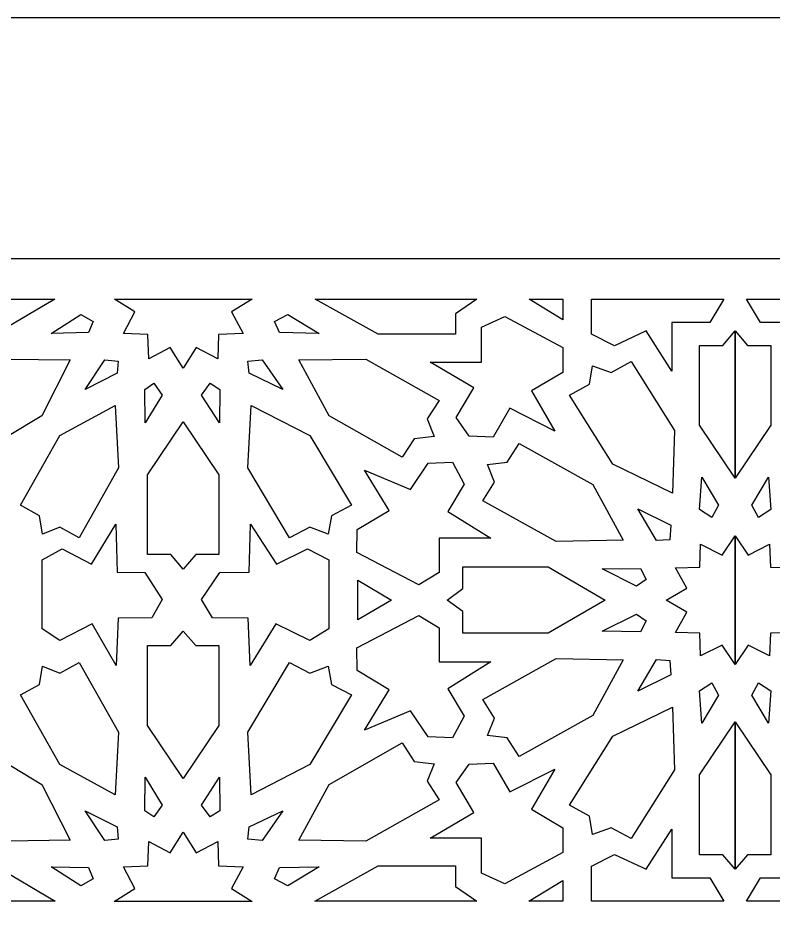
# Model space of a CAD drawing. Extents: x -275 to 275, y -935 to 935.
# Drawn here: x -157.7 to -63.8, y 823.1 to 935 of the extents above; entities that cross this region are included whole.
import ezdxf

# ---------------------------------------------------------------- set-up
doc = ezdxf.new("R2010")
doc.units = 0
doc.layers.add('LAYER_1', color=18, linetype='CONTINUOUS')
doc.layers.add('LAYER_2', color=4, linetype='CONTINUOUS')

msp = doc.modelspace()

# ---------------------------------------------------------------- linework, layer by layer
at = {"layer": 'LAYER_1'}
for points in [[(-275, -935), (275, -935), (275, 935), (-275, 935)], [(-160.57, 895.62), (-169.65, 895.62), (-169.65, 898.17), (-172.15, 900), (-153.14, 900)], [(-131.16, 898.41), (-129.73, 895.71), (-132.77, 895.61), (-132.88, 892.56), (-135.57, 893.99), (-137.18, 891.41), (-138.79, 893.99), (-141.47, 892.56), (-141.58, 895.61), (-144.62, 895.71), (-143.19, 898.41), (-145.73, 900), (-128.62, 900)], [(-103.28, 898.17), (-103.28, 895.62), (-112.91, 895.62), (-120.77, 900), (-100.64, 900)], [(-89.93, 897.42), (-94.14, 900), (-89.93, 900)], [(-71.63, 897.09), (-76.36, 897.09), (-76.36, 891.03), (-79.58, 896.03), (-83.5, 894.18), (-86.36, 895.65), (-86.36, 900), (-69.9, 900)], [(-50.62, 895.65), (-53.48, 894.18), (-57.4, 896.03), (-60.62, 891.03), (-60.62, 897.09), (-65.35, 897.09), (-67.08, 900), (-50.62, 900)], [(-148.38, 897.22), (-148.97, 895.83), (-153.6, 895.72), (-149.93, 898.09)], [(-120.28, 895.72), (-125.19, 895.83), (-125.82, 897.22), (-124.17, 898.09)], [(-89.93, 893.96), (-89.93, 890.88), (-93.85, 888.56), (-90.92, 883.56), (-96.55, 886.41), (-98.61, 882.81), (-101.61, 882.93), (-103.2, 885.25), (-101.01, 888.96), (-106.46, 892.17), (-100.05, 892.17), (-100.05, 896.52), (-97.15, 897.84)], [(-68.49, 877.69), (-72.92, 884.29), (-72.92, 894.23), (-70.03, 894.23), (-68.49, 896.04)], [(-66.96, 894.23), (-64.06, 894.23), (-64.06, 884.29), (-68.49, 877.69), (-68.49, 896.04)], [(-151.24, 892.43), (-154.78, 885.46), (-163.38, 880.31), (-164.8, 882.62), (-167.12, 882.9), (-166.3, 885.08), (-167.72, 887.38), (-159.12, 892.54)], [(-145.26, 892.27), (-145.41, 890.77), (-149.37, 888.75), (-146.95, 892.44)], [(-124.77, 888.75), (-128.97, 890.77), (-129.13, 892.27), (-127.34, 892.44)], [(-105.33, 887.38), (-106.83, 885.08), (-105.97, 882.9), (-108.43, 882.62), (-109.93, 880.31), (-119.03, 885.46), (-122.79, 892.43), (-114.44, 892.54)], [(-76.06, 883.65), (-76.31, 875.85), (-83.71, 879.47), (-89.1, 888.04), (-86.6, 889.41), (-86.26, 891.7), (-83.94, 890.86), (-81.45, 892.22)], [(-139.81, 888.06), (-141.93, 884.58), (-141.94, 888.75), (-140.82, 889.52)], [(-132.63, 888.75), (-132.65, 884.58), (-134.89, 888.06), (-133.83, 889.52)], [(-145.24, 878.98), (-150.13, 870.3), (-152.52, 871.62), (-154.68, 870.73), (-155.06, 873.02), (-157.44, 874.33), (-152.54, 883.01), (-145.63, 886.77)], [(-121.41, 883.01), (-116.22, 874.33), (-118.74, 873.02), (-119.14, 870.73), (-121.43, 871.62), (-123.96, 870.3), (-129.15, 878.98), (-128.73, 886.77)], [(-132.74, 878.13), (-132.74, 868.19), (-135.63, 868.19), (-137.18, 866.37), (-138.72, 868.19), (-141.61, 868.19), (-141.61, 878.13), (-137.18, 884.74), (-137.18, 884.74), (-137.18, 884.74)], [(-86.22, 876.91), (-82.41, 869.97), (-90.77, 869.81), (-99.91, 874.9), (-98.43, 877.22), (-99.31, 879.39), (-96.85, 879.69), (-95.36, 882.01)], [(-102.23, 876.98), (-104.26, 873.55), (-98.91, 870.22), (-105.31, 870.22), (-105.31, 865.96), (-107.85, 864.44), (-115.58, 868.45), (-115.53, 871.3), (-111.54, 873.69), (-114.61, 878.7), (-108.88, 876.3), (-106.68, 879.56), (-103.67, 879.69)], [(-70.58, 874.35), (-71.41, 872.82), (-72.92, 873.8), (-72.62, 877.84)], [(-64.06, 873.8), (-65.58, 872.82), (-66.4, 874.35), (-64.36, 877.84)], [(-76.5, 871.84), (-76.63, 870.04), (-78.3, 869.93), (-80.6, 873.88)], [(-145.41, 865.99), (-141.94, 865.96), (-139.79, 862.61), (-141.09, 860.33), (-145.28, 860.29), (-145.54, 854.39), (-148.52, 859.58), (-152.53, 857.51), (-154.75, 858.95), (-154.75, 867.55), (-152.25, 868.92), (-148.6, 867.02), (-145.56, 871.97)], [(-125.58, 867.02), (-121.72, 868.92), (-119.07, 867.55), (-119.07, 858.95), (-121.42, 857.51), (-125.66, 859.58), (-128.83, 854.39), (-129.1, 860.29), (-133.54, 860.33), (-134.92, 862.61), (-132.64, 865.96), (-128.96, 865.99), (-128.8, 871.97)], [(-68.49, 854.51), (-70.1, 856.91), (-72.79, 855.57), (-72.89, 858.41), (-75.93, 858.51), (-74.5, 861.02), (-77.09, 862.52), (-74.5, 864.03), (-75.93, 866.54), (-72.89, 866.64), (-72.79, 869.48), (-70.1, 868.14), (-68.49, 870.54)], [(-66.88, 868.14), (-64.2, 869.48), (-64.09, 866.64), (-61.05, 866.54), (-62.48, 864.03), (-59.9, 862.52), (-62.48, 861.02), (-61.05, 858.51), (-64.09, 858.41), (-64.2, 855.57), (-66.88, 856.91), (-68.49, 854.51), (-68.49, 870.54)], [(-84.67, 862.52), (-91.75, 858.39), (-102.4, 858.39), (-102.4, 861.09), (-104.35, 862.52), (-102.4, 863.96), (-102.4, 866.66), (-91.75, 866.66)], [(-79.55, 865.09), (-80.77, 864.27), (-85.05, 866.4), (-80.29, 866.47)], [(-111.27, 862.52), (-115.45, 860.08), (-115.45, 865.02)], [(-79.55, 859.96), (-80.29, 858.58), (-85.05, 858.65), (-80.77, 860.78)], [(-105.31, 859.09), (-105.31, 854.83), (-98.91, 854.83), (-104.26, 851.5), (-102.23, 848.07), (-103.67, 845.36), (-106.68, 845.49), (-108.88, 848.75), (-114.61, 846.35), (-111.54, 851.36), (-115.53, 853.75), (-115.58, 856.6), (-107.85, 860.61)], [(-135.63, 856.86), (-132.74, 856.86), (-132.74, 846.92), (-137.18, 840.31), (-137.18, 840.31), (-137.18, 840.31), (-141.61, 846.92), (-141.61, 856.86), (-138.72, 856.86), (-137.18, 858.68)], [(-82.41, 855.08), (-86.22, 848.14), (-95.36, 843.04), (-96.85, 845.36), (-99.31, 845.66), (-98.43, 847.83), (-99.91, 850.15), (-90.77, 855.24)], [(-145.24, 846.07), (-145.63, 838.28), (-152.54, 842.04), (-157.44, 850.72), (-155.06, 852.03), (-154.68, 854.32), (-152.52, 853.43), (-150.13, 854.75)], [(-121.43, 853.43), (-119.14, 854.32), (-118.74, 852.03), (-116.22, 850.72), (-121.41, 842.04), (-128.73, 838.28), (-129.15, 846.07), (-123.96, 854.75)], [(-76.63, 855.01), (-76.5, 853.21), (-80.6, 851.17), (-78.3, 855.12)], [(-70.58, 850.7), (-72.62, 847.21), (-72.92, 851.25), (-71.41, 852.23)], [(-64.06, 851.25), (-64.36, 847.21), (-66.4, 850.7), (-65.58, 852.23)], [(-76.06, 841.4), (-81.45, 832.83), (-83.94, 834.19), (-86.26, 833.35), (-86.6, 835.64), (-89.1, 837.01), (-83.71, 845.58), (-76.31, 849.2)], [(-68.49, 829.01), (-70.03, 830.82), (-72.92, 830.82), (-72.92, 840.76), (-68.49, 847.36)], [(-64.06, 840.76), (-64.06, 830.82), (-66.96, 830.82), (-68.49, 829.01), (-68.49, 847.36)], [(-154.78, 839.58), (-151.24, 832.62), (-159.12, 832.51), (-167.72, 837.67), (-166.3, 839.97), (-167.12, 842.15), (-164.8, 842.43), (-163.38, 844.74)], [(-108.43, 842.43), (-105.97, 842.15), (-106.83, 839.97), (-105.33, 837.67), (-114.44, 832.51), (-122.79, 832.62), (-119.03, 839.58), (-109.93, 844.74)], [(-96.55, 838.64), (-90.92, 841.49), (-93.85, 836.49), (-89.93, 834.17), (-89.93, 831.09), (-97.15, 827.21), (-100.05, 828.53), (-100.05, 832.88), (-106.46, 832.88), (-101.01, 836.09), (-103.2, 839.8), (-101.61, 842.12), (-98.61, 842.24)], [(-139.81, 836.99), (-140.82, 835.53), (-141.94, 836.3), (-141.93, 840.47)], [(-132.63, 836.3), (-133.83, 835.53), (-134.89, 836.99), (-132.65, 840.47)], [(-145.41, 834.28), (-145.26, 832.78), (-146.95, 832.61), (-149.37, 836.3)], [(-127.34, 832.61), (-129.13, 832.78), (-128.97, 834.28), (-124.77, 836.3)], [(-76.36, 827.96), (-71.63, 827.96), (-69.89, 825.04), (-86.36, 825.04), (-86.36, 829.4), (-83.5, 830.87), (-79.58, 829.02), (-76.36, 834.02)], [(-57.4, 829.02), (-53.48, 830.87), (-50.62, 829.4), (-50.62, 825.04), (-67.09, 825.04), (-65.35, 827.96), (-60.62, 827.96), (-60.62, 834.02)], [(-135.57, 831.06), (-132.88, 832.49), (-132.77, 829.44), (-129.73, 829.34), (-131.16, 826.64), (-128.58, 825.02), (-137.18, 825.02), (-137.18, 825.02), (-137.18, 825.02), (-145.77, 825.02), (-143.19, 826.64), (-144.62, 829.34), (-141.58, 829.44), (-141.47, 832.49), (-138.79, 831.06), (-137.18, 833.64)], [(-153.12, 825.04), (-165.01, 825.04), (-165.01, 813.14), (-169.4, 820.59), (-169.4, 829.43), (-160.57, 829.43)], [(-103.28, 826.88), (-100.62, 825.04), (-120.79, 825.04), (-112.91, 829.43), (-103.28, 829.43)], [(-148.97, 829.22), (-148.38, 827.83), (-149.93, 826.96), (-153.6, 829.33)], [(-124.17, 826.96), (-125.82, 827.83), (-125.19, 829.22), (-120.28, 829.33)], [(-89.93, 825.04), (-94.16, 825.04), (-89.93, 827.63)]]:
    msp.add_lwpolyline(points, close=True, dxfattribs=at)
at = {"layer": 'LAYER_2'}
msp.add_lwpolyline([(-245, 905), (-245, -905), (245, -905), (245, 905)], close=True, dxfattribs=at)

doc.saveas('drawing.dxf')
